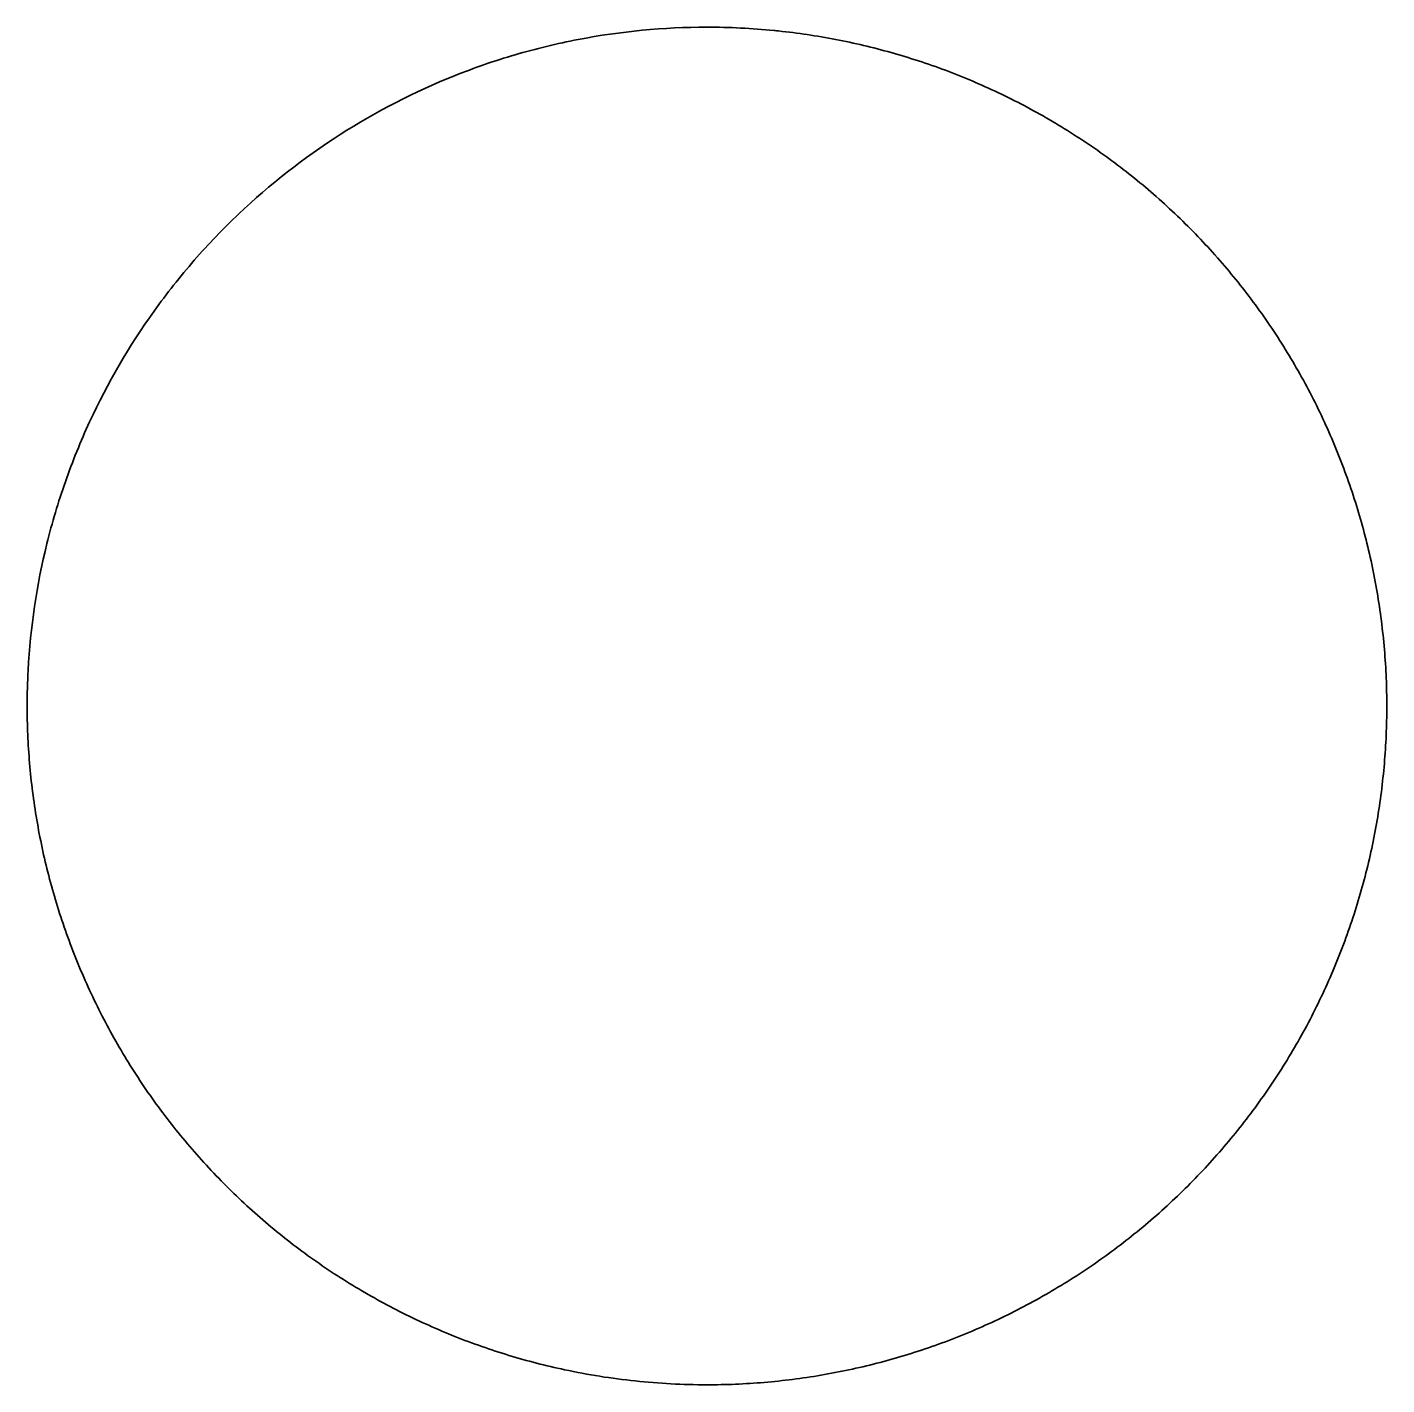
# Model space of a CAD drawing. Header units: millimetres. Extents: x 0 to 2526, y -1017 to 790.
# Drawn here: x 695.01 to 732.01, y -697.12 to -660.18 of the extents above; entities that cross this region are included whole.
import ezdxf

# ---------------------------------------------------------------- set-up
doc = ezdxf.new("R2010")
doc.units = ezdxf.units.MM
doc.layers.add('Blocks', color=7, linetype='Continuous')
doc.layers.add('Blocks$Inner', color=7, linetype='Continuous', lineweight=25, true_color=0x007f00)
doc.layers.add('Blocks$Outline', color=7, linetype='Continuous', lineweight=35, true_color=0xff3f3f)

# ---------------------------------------------------------------- blocks, each defined once
blk = doc.blocks.new('Balcony Dining Bench w Arm Top')
at = {"layer": 'Blocks$Inner'}
for points, knots in [([(328.778, -57.187), (328.605, -57.187), (328.432, -57.19), (328.001, -57.204), (327.739, -57.217), (327.223, -57.255), (326.957, -57.28), (326.444, -57.34), (326.179, -57.376), (325.669, -57.458), (325.41, -57.505), (324.903, -57.607), (324.649, -57.665), (324.147, -57.789), (323.898, -57.856), (323.401, -58.001), (323.154, -58.079), (322.665, -58.245), (322.42, -58.334), (321.938, -58.52), (321.694, -58.62), (321.22, -58.827), (320.978, -58.939), (320.513, -59.165), (320.275, -59.288), (319.82, -59.534), (319.592, -59.664), (319.148, -59.929), (318.927, -60.067), (318.494, -60.351), (318.281, -60.497), (317.861, -60.799), (317.653, -60.954), (317.246, -61.273), (317.045, -61.438), (316.651, -61.774), (316.455, -61.949), (316.075, -62.301), (315.884, -62.487), (315.52, -62.855), (315.336, -63.049), (314.988, -63.432), (314.815, -63.63), (314.484, -64.028), (314.322, -64.231), (314.007, -64.642), (313.854, -64.851), (313.557, -65.275), (313.413, -65.49), (313.134, -65.926), (312.999, -66.148), (312.738, -66.596), (312.611, -66.826), (312.37, -67.284), (312.25, -67.523), (312.028, -67.991), (311.919, -68.235), (311.717, -68.711), (311.62, -68.956), (311.439, -69.441), (311.353, -69.686), (311.192, -70.178), (311.117, -70.426), (310.977, -70.925), (310.912, -71.175), (310.793, -71.679), (310.738, -71.934), (310.64, -72.442), (310.596, -72.702), (310.52, -73.214), (310.486, -73.479), (310.459, -73.736)], [203.63212, 203.63212, 203.63212, 203.63212, 204.152614, 204.152614, 204.933346, 204.933346, 205.714077, 205.714077, 206.494859, 206.494859, 207.275642, 207.275642, 208.056424, 208.056424, 208.837206, 208.837206, 209.617989, 209.617989, 210.398771, 210.398771, 211.179554, 211.179554, 211.960336, 211.960336, 212.741018, 212.741018, 213.5217, 213.5217, 214.302382, 214.302382, 215.083064, 215.083064, 215.863746, 215.863746, 216.644428, 216.644428, 217.42511, 217.42511, 218.205792, 218.205792, 218.986296, 218.986296, 219.766801, 219.766801, 220.547305, 220.547305, 221.32781, 221.32781, 222.108314, 222.108314, 222.888819, 222.888819, 223.669323, 223.669323, 224.449828, 224.449828, 225.230164, 225.230164, 226.0105, 226.0105, 226.790836, 226.790836, 227.571172, 227.571172, 228.351508, 228.351508, 229.131844, 229.131844, 229.91218, 229.91218, 230.692516, 230.692516, 230.692516, 230.692516]), ([(347.191, -77.638), (347.225, -77.319), (347.251, -76.989), (347.268, -76.668), (347.285, -76.347), (347.294, -76.015), (347.294, -75.693), (347.294, -75.434), (347.289, -75.167), (347.278, -74.908), (347.267, -74.649), (347.25, -74.387), (347.229, -74.129), (347.207, -73.871), (347.18, -73.612), (347.147, -73.355), (347.114, -73.098), (347.076, -72.841), (347.033, -72.586), (346.99, -72.331), (346.941, -72.076), (346.887, -71.823), (346.833, -71.57), (346.774, -71.316), (346.709, -71.066), (346.644, -70.815), (346.573, -70.562), (346.498, -70.314), (346.423, -70.066), (346.34, -69.812), (346.255, -69.568), (346.17, -69.323), (346.076, -69.073), (345.98, -68.832), (345.884, -68.592), (345.782, -68.349), (345.676, -68.113), (345.57, -67.877), (345.459, -67.642), (345.343, -67.41), (345.228, -67.179), (345.107, -66.95), (344.982, -66.723), (344.857, -66.497), (344.727, -66.273), (344.592, -66.052), (344.458, -65.831), (344.318, -65.611), (344.174, -65.396), (344.031, -65.181), (343.88, -64.966), (343.727, -64.757), (343.575, -64.548), (343.413, -64.336), (343.251, -64.134), (343.09, -63.932), (342.919, -63.726), (342.749, -63.531), (342.579, -63.336), (342.403, -63.142), (342.225, -62.954), (342.047, -62.766), (341.864, -62.581), (341.679, -62.401), (341.493, -62.221), (341.304, -62.045), (341.111, -61.872), (340.918, -61.7), (340.722, -61.532), (340.522, -61.368), (340.322, -61.205), (340.117, -61.044), (339.911, -60.889), (339.704, -60.733), (339.491, -60.58), (339.278, -60.434), (339.065, -60.287), (338.842, -60.141), (338.623, -60.003), (338.404, -59.866), (338.175, -59.729), (337.951, -59.601), (337.726, -59.474), (337.495, -59.348), (337.265, -59.23), (337.035, -59.112), (336.802, -58.998), (336.567, -58.89), (336.333, -58.781), (336.096, -58.678), (335.857, -58.579), (335.618, -58.481), (335.377, -58.387), (335.135, -58.299), (334.892, -58.21), (334.646, -58.127), (334.4, -58.049), (334.153, -57.971), (333.901, -57.897), (333.652, -57.829), (333.403, -57.761), (333.144, -57.697), (332.892, -57.64), (332.64, -57.583), (332.379, -57.53), (332.124, -57.484), (331.87, -57.438), (331.611, -57.396), (331.355, -57.361), (331.099, -57.325), (330.841, -57.295), (330.584, -57.271), (330.327, -57.246), (330.069, -57.227), (329.811, -57.213), (329.553, -57.199), (329.295, -57.191), (329.037, -57.188), (328.95, -57.187), (328.864, -57.187), (328.778, -57.187)], [172.542103, 172.542103, 172.542103, 172.542103, 173.515531, 173.515531, 173.515531, 174.491106, 174.491106, 174.491106, 175.276488, 175.276488, 175.276488, 176.05766, 176.05766, 176.05766, 176.836061, 176.836061, 176.836061, 177.613088, 177.613088, 177.613088, 178.390115, 178.390115, 178.390115, 179.168517, 179.168517, 179.168517, 179.949689, 179.949689, 179.949689, 180.735072, 180.735072, 180.735072, 181.520447, 181.520447, 181.520447, 182.301612, 182.301612, 182.301612, 183.080009, 183.080009, 183.080009, 183.857032, 183.857032, 183.857032, 184.634056, 184.634056, 184.634056, 185.412453, 185.412453, 185.412453, 186.193618, 186.193618, 186.193618, 186.978992, 186.978992, 186.978992, 187.764497, 187.764497, 187.764497, 188.545791, 188.545791, 188.545791, 189.324317, 189.324317, 189.324317, 190.101469, 190.101469, 190.101469, 190.878621, 190.878621, 190.878621, 191.657144, 191.657144, 191.657144, 192.438436, 192.438436, 192.438436, 193.223934, 193.223934, 193.223934, 194.00969, 194.00969, 194.00969, 194.791234, 194.791234, 194.791234, 195.570006, 195.570006, 195.570006, 196.347403, 196.347403, 196.347403, 197.124798, 197.124798, 197.124798, 197.903566, 197.903566, 197.903566, 198.685101, 198.685101, 198.685101, 199.470845, 199.470845, 199.470845, 200.256789, 200.256789, 200.256789, 201.038518, 201.038518, 201.038518, 201.817473, 201.817473, 201.817473, 202.595051, 202.595051, 202.595051, 203.372627, 203.372627, 203.372627, 203.63212, 203.63212, 203.63212, 203.63212]), ([(310.459, -73.736), (310.455, -73.777), (310.45, -73.818), (310.386, -74.466), (310.356, -75.076), (310.356, -75.687)], [230.692516, 230.692516, 230.692516, 230.692516, 230.815255, 230.815255, 232.647349, 232.647349, 232.647349, 232.647349]), ([(310.356, -75.687), (310.356, -76.868), (310.468, -78.036), (310.802, -79.768), (310.941, -80.343), (311.271, -81.468), (311.462, -82.019), (312.11, -83.641), (312.643, -84.68), (313.915, -86.666), (314.635, -87.585), (315.837, -88.851), (316.257, -89.254), (317.14, -90.024), (317.604, -90.391), (319.033, -91.415), (320.038, -92), (321.625, -92.732), (322.167, -92.952), (323.277, -93.341), (323.84, -93.509), (325.538, -93.928), (326.688, -94.1), (328.175, -94.178), (328.498, -94.187), (328.822, -94.187)], [116.323674, 116.323674, 116.323674, 116.323674, 119.838354, 119.838354, 121.595694, 121.595694, 123.353033, 123.353033, 126.867713, 126.867713, 130.382392, 130.382392, 132.139732, 132.139732, 133.897072, 133.897072, 137.411752, 137.411752, 139.169091, 139.169091, 140.926431, 140.926431, 144.441111, 144.441111, 145.407851, 145.407851, 145.407851, 145.407851]), ([(329.017, -94.186), (329.275, -94.183), (329.542, -94.175), (329.799, -94.161), (330.057, -94.148), (330.319, -94.128), (330.576, -94.104), (330.834, -94.079), (331.092, -94.049), (331.348, -94.014), (331.603, -93.979), (331.859, -93.938), (332.113, -93.892), (332.367, -93.846), (332.62, -93.794), (332.872, -93.738), (333.124, -93.681), (333.377, -93.619), (333.626, -93.552), (333.876, -93.484), (334.128, -93.411), (334.374, -93.333), (334.621, -93.255), (334.873, -93.169), (335.116, -93.081), (335.359, -92.993), (335.608, -92.897), (335.847, -92.799), (336.086, -92.7), (336.327, -92.595), (336.561, -92.487), (336.796, -92.378), (337.03, -92.264), (337.26, -92.146), (337.489, -92.028), (337.717, -91.905), (337.942, -91.777), (338.166, -91.649), (338.389, -91.517), (338.608, -91.38), (338.827, -91.243), (339.044, -91.1), (339.258, -90.954), (339.471, -90.808), (339.685, -90.654), (339.891, -90.499), (340.098, -90.344), (340.309, -90.18), (340.509, -90.016), (340.709, -89.852), (340.912, -89.679), (341.105, -89.506), (341.298, -89.334), (341.491, -89.155), (341.676, -88.975), (341.862, -88.795), (342.045, -88.61), (342.223, -88.422), (342.401, -88.234), (342.575, -88.042), (342.745, -87.847), (342.915, -87.652), (343.08, -87.453), (343.242, -87.251), (343.404, -87.049), (343.562, -86.842), (343.715, -86.634), (343.868, -86.425), (344.019, -86.209), (344.163, -85.994), (344.307, -85.779), (344.451, -85.554), (344.586, -85.333), (344.72, -85.112), (344.855, -84.881), (344.98, -84.654), (345.105, -84.428), (345.228, -84.195), (345.343, -83.963), (345.459, -83.732), (345.571, -83.496), (345.676, -83.26), (345.782, -83.024), (345.883, -82.785), (345.979, -82.545), (346.075, -82.304), (346.166, -82.061), (346.251, -81.817), (346.337, -81.573), (346.418, -81.325), (346.493, -81.077), (346.568, -80.829), (346.64, -80.576), (346.705, -80.325), (346.769, -80.074), (346.831, -79.814), (346.885, -79.561), (346.952, -79.247), (347.013, -78.919), (347.064, -78.602), (347.114, -78.285), (347.157, -77.958), (347.191, -77.638)], [145.602274, 145.602274, 145.602274, 145.602274, 146.388201, 146.388201, 146.388201, 147.169916, 147.169916, 147.169916, 147.948862, 147.948862, 147.948862, 148.726436, 148.726436, 148.726436, 149.504011, 149.504011, 149.504011, 150.282963, 150.282963, 150.282963, 151.064689, 151.064689, 151.064689, 151.85063, 151.85063, 151.85063, 152.636636, 152.636636, 152.636636, 153.418428, 153.418428, 153.418428, 154.19745, 154.19745, 154.19745, 154.975097, 154.975097, 154.975097, 155.752746, 155.752746, 155.752746, 156.531771, 156.531771, 156.531771, 157.31357, 157.31357, 157.31357, 158.099587, 158.099587, 158.099587, 158.885505, 158.885505, 158.885505, 159.667209, 159.667209, 159.667209, 160.44614, 160.44614, 160.44614, 161.223696, 161.223696, 161.223696, 162.001252, 162.001252, 162.001252, 162.780184, 162.780184, 162.780184, 163.56189, 163.56189, 163.56189, 164.347813, 164.347813, 164.347813, 165.133503, 165.133503, 165.133503, 165.91498, 165.91498, 165.91498, 166.693683, 166.693683, 166.693683, 167.471012, 167.471012, 167.471012, 168.24834, 168.24834, 168.24834, 169.027043, 169.027043, 169.027043, 169.808519, 169.808519, 169.808519, 170.59421, 170.59421, 170.59421, 171.569785, 171.569785, 171.569785, 172.542103, 172.542103, 172.542103, 172.542103])]:
    blk.add_open_spline(points, degree=3, knots=knots, dxfattribs=at)
for points in [[(328.822, -94.187), (328.865, -94.187), (328.908, -94.186), (328.952, -94.186)], [(328.952, -94.186), (328.973, -94.186), (328.995, -94.186), (329.017, -94.186)]]:
    blk.add_open_spline(points, degree=3, dxfattribs=at)
at = {"layer": 'Blocks$Outline'}
blk.add_open_spline([(310.356, -75.687), (310.356, -75.076), (310.386, -74.466), (310.45, -73.818), (310.455, -73.777), (310.459, -73.736), (310.486, -73.479), (310.52, -73.214), (310.596, -72.702), (310.64, -72.442), (310.738, -71.934), (310.793, -71.679), (310.912, -71.175), (310.977, -70.925), (311.117, -70.426), (311.192, -70.178), (311.353, -69.686), (311.439, -69.441), (311.62, -68.956), (311.717, -68.711), (311.919, -68.235), (312.028, -67.991), (312.25, -67.523), (312.37, -67.284), (312.611, -66.826), (312.738, -66.596), (312.999, -66.148), (313.134, -65.926), (313.413, -65.49), (313.557, -65.275), (313.854, -64.851), (314.007, -64.642), (314.322, -64.231), (314.484, -64.028), (314.815, -63.63), (314.988, -63.432), (315.336, -63.049), (315.52, -62.855), (315.884, -62.487), (316.075, -62.301), (316.455, -61.949), (316.651, -61.774), (317.045, -61.438), (317.246, -61.273), (317.653, -60.954), (317.861, -60.799), (318.281, -60.497), (318.494, -60.351), (318.927, -60.067), (319.148, -59.929), (319.592, -59.664), (319.82, -59.534), (320.275, -59.288), (320.513, -59.165), (320.978, -58.939), (321.22, -58.827), (321.694, -58.62), (321.938, -58.52), (322.42, -58.334), (322.665, -58.245), (323.154, -58.079), (323.401, -58.001), (323.898, -57.856), (324.147, -57.789), (324.649, -57.665), (324.903, -57.607), (325.41, -57.505), (325.669, -57.458), (326.179, -57.376), (326.444, -57.34), (326.957, -57.28), (327.223, -57.255), (327.739, -57.217), (328.001, -57.204), (328.432, -57.19), (328.605, -57.187), (328.778, -57.187), (328.864, -57.187), (328.95, -57.187), (329.037, -57.188), (329.295, -57.191), (329.553, -57.199), (329.811, -57.213), (330.069, -57.227), (330.327, -57.246), (330.584, -57.271), (330.841, -57.295), (331.099, -57.325), (331.355, -57.361), (331.611, -57.396), (331.87, -57.438), (332.124, -57.484), (332.379, -57.53), (332.64, -57.583), (332.892, -57.64), (333.144, -57.697), (333.403, -57.761), (333.652, -57.829), (333.901, -57.897), (334.153, -57.971), (334.4, -58.049), (334.646, -58.127), (334.892, -58.21), (335.135, -58.299), (335.377, -58.387), (335.618, -58.481), (335.857, -58.579), (336.096, -58.678), (336.333, -58.781), (336.567, -58.89), (336.802, -58.998), (337.035, -59.112), (337.265, -59.23), (337.495, -59.348), (337.726, -59.474), (337.951, -59.601), (338.175, -59.729), (338.404, -59.866), (338.623, -60.003), (338.842, -60.141), (339.065, -60.287), (339.278, -60.434), (339.491, -60.58), (339.704, -60.733), (339.911, -60.889), (340.117, -61.044), (340.322, -61.205), (340.522, -61.368), (340.722, -61.532), (340.918, -61.7), (341.111, -61.872), (341.304, -62.045), (341.493, -62.221), (341.679, -62.401), (341.864, -62.581), (342.047, -62.766), (342.225, -62.954), (342.403, -63.142), (342.579, -63.336), (342.749, -63.531), (342.919, -63.726), (343.09, -63.932), (343.251, -64.134), (343.413, -64.336), (343.575, -64.548), (343.727, -64.757), (343.88, -64.966), (344.031, -65.181), (344.174, -65.396), (344.318, -65.611), (344.458, -65.831), (344.592, -66.052), (344.727, -66.273), (344.857, -66.497), (344.982, -66.723), (345.107, -66.95), (345.228, -67.179), (345.343, -67.41), (345.459, -67.642), (345.57, -67.877), (345.676, -68.113), (345.782, -68.349), (345.884, -68.592), (345.98, -68.832), (346.076, -69.073), (346.17, -69.323), (346.255, -69.568), (346.34, -69.812), (346.423, -70.066), (346.498, -70.314), (346.573, -70.562), (346.644, -70.815), (346.709, -71.066), (346.774, -71.316), (346.833, -71.57), (346.887, -71.823), (346.941, -72.076), (346.99, -72.331), (347.033, -72.586), (347.076, -72.841), (347.114, -73.098), (347.147, -73.355), (347.18, -73.612), (347.207, -73.871), (347.229, -74.129), (347.25, -74.387), (347.267, -74.649), (347.278, -74.908), (347.289, -75.167), (347.294, -75.434), (347.294, -75.693), (347.294, -76.015), (347.285, -76.347), (347.268, -76.668), (347.251, -76.989), (347.225, -77.319), (347.191, -77.638), (347.157, -77.958), (347.114, -78.285), (347.064, -78.602), (347.013, -78.919), (346.952, -79.247), (346.885, -79.561), (346.831, -79.814), (346.769, -80.074), (346.705, -80.325), (346.64, -80.576), (346.568, -80.829), (346.493, -81.077), (346.418, -81.325), (346.337, -81.573), (346.251, -81.817), (346.166, -82.061), (346.075, -82.304), (345.979, -82.545), (345.883, -82.785), (345.782, -83.024), (345.676, -83.26), (345.571, -83.496), (345.459, -83.732), (345.343, -83.963), (345.228, -84.195), (345.105, -84.428), (344.98, -84.654), (344.855, -84.881), (344.72, -85.112), (344.586, -85.333), (344.451, -85.554), (344.307, -85.779), (344.163, -85.994), (344.019, -86.209), (343.868, -86.425), (343.715, -86.634), (343.562, -86.842), (343.404, -87.049), (343.242, -87.251), (343.08, -87.453), (342.915, -87.652), (342.745, -87.847), (342.575, -88.042), (342.401, -88.234), (342.223, -88.422), (342.045, -88.61), (341.862, -88.795), (341.676, -88.975), (341.491, -89.155), (341.298, -89.334), (341.105, -89.506), (340.912, -89.679), (340.709, -89.852), (340.509, -90.016), (340.309, -90.18), (340.098, -90.344), (339.891, -90.499), (339.685, -90.654), (339.471, -90.808), (339.258, -90.954), (339.044, -91.1), (338.827, -91.243), (338.608, -91.38), (338.389, -91.517), (338.166, -91.649), (337.942, -91.777), (337.717, -91.905), (337.489, -92.028), (337.26, -92.146), (337.03, -92.264), (336.796, -92.378), (336.561, -92.487), (336.327, -92.595), (336.086, -92.7), (335.847, -92.799), (335.608, -92.897), (335.359, -92.993), (335.116, -93.081), (334.873, -93.169), (334.621, -93.255), (334.374, -93.333), (334.128, -93.411), (333.876, -93.484), (333.626, -93.552), (333.377, -93.619), (333.124, -93.681), (332.872, -93.738), (332.62, -93.794), (332.367, -93.846), (332.113, -93.892), (331.859, -93.938), (331.603, -93.979), (331.348, -94.014), (331.092, -94.049), (330.834, -94.079), (330.576, -94.104), (330.319, -94.128), (330.057, -94.148), (329.799, -94.161), (329.542, -94.175), (329.275, -94.183), (329.017, -94.186), (328.995, -94.186), (328.973, -94.186), (328.952, -94.186), (328.908, -94.186), (328.865, -94.187), (328.822, -94.187), (328.498, -94.187), (328.175, -94.178), (326.688, -94.1), (325.538, -93.928), (323.84, -93.509), (323.277, -93.341), (322.167, -92.952), (321.625, -92.732), (320.038, -92), (319.033, -91.415), (317.604, -90.391), (317.14, -90.024), (316.257, -89.254), (315.837, -88.851), (314.635, -87.585), (313.915, -86.666), (312.643, -84.68), (312.11, -83.641), (311.462, -82.019), (311.271, -81.468), (310.941, -80.343), (310.802, -79.768), (310.468, -78.036), (310.356, -76.868), (310.356, -75.687)], degree=3, knots=[-232.647349, -232.647349, -232.647349, -232.647349, -230.815255, -230.815255, -230.692516, -230.692516, -230.692516, -229.91218, -229.91218, -229.131844, -229.131844, -228.351508, -228.351508, -227.571172, -227.571172, -226.790836, -226.790836, -226.0105, -226.0105, -225.230164, -225.230164, -224.449828, -224.449828, -223.669323, -223.669323, -222.888819, -222.888819, -222.108314, -222.108314, -221.32781, -221.32781, -220.547305, -220.547305, -219.766801, -219.766801, -218.986296, -218.986296, -218.205792, -218.205792, -217.42511, -217.42511, -216.644428, -216.644428, -215.863746, -215.863746, -215.083064, -215.083064, -214.302382, -214.302382, -213.5217, -213.5217, -212.741018, -212.741018, -211.960336, -211.960336, -211.179554, -211.179554, -210.398771, -210.398771, -209.617989, -209.617989, -208.837206, -208.837206, -208.056424, -208.056424, -207.275642, -207.275642, -206.494859, -206.494859, -205.714077, -205.714077, -204.933346, -204.933346, -204.152614, -204.152614, -203.63212, -203.63212, -203.63212, -203.372627, -203.372627, -203.372627, -202.595051, -202.595051, -202.595051, -201.817473, -201.817473, -201.817473, -201.038518, -201.038518, -201.038518, -200.256789, -200.256789, -200.256789, -199.470845, -199.470845, -199.470845, -198.685101, -198.685101, -198.685101, -197.903566, -197.903566, -197.903566, -197.124798, -197.124798, -197.124798, -196.347403, -196.347403, -196.347403, -195.570006, -195.570006, -195.570006, -194.791234, -194.791234, -194.791234, -194.00969, -194.00969, -194.00969, -193.223934, -193.223934, -193.223934, -192.438436, -192.438436, -192.438436, -191.657144, -191.657144, -191.657144, -190.878621, -190.878621, -190.878621, -190.101469, -190.101469, -190.101469, -189.324317, -189.324317, -189.324317, -188.545791, -188.545791, -188.545791, -187.764497, -187.764497, -187.764497, -186.978992, -186.978992, -186.978992, -186.193618, -186.193618, -186.193618, -185.412453, -185.412453, -185.412453, -184.634056, -184.634056, -184.634056, -183.857032, -183.857032, -183.857032, -183.080009, -183.080009, -183.080009, -182.301612, -182.301612, -182.301612, -181.520447, -181.520447, -181.520447, -180.735072, -180.735072, -180.735072, -179.949689, -179.949689, -179.949689, -179.168517, -179.168517, -179.168517, -178.390115, -178.390115, -178.390115, -177.613088, -177.613088, -177.613088, -176.836061, -176.836061, -176.836061, -176.05766, -176.05766, -176.05766, -175.276488, -175.276488, -175.276488, -174.491106, -174.491106, -174.491106, -173.515531, -173.515531, -173.515531, -172.542103, -172.542103, -172.542103, -171.569785, -171.569785, -171.569785, -170.59421, -170.59421, -170.59421, -169.808519, -169.808519, -169.808519, -169.027043, -169.027043, -169.027043, -168.24834, -168.24834, -168.24834, -167.471012, -167.471012, -167.471012, -166.693683, -166.693683, -166.693683, -165.91498, -165.91498, -165.91498, -165.133503, -165.133503, -165.133503, -164.347813, -164.347813, -164.347813, -163.56189, -163.56189, -163.56189, -162.780184, -162.780184, -162.780184, -162.001252, -162.001252, -162.001252, -161.223696, -161.223696, -161.223696, -160.44614, -160.44614, -160.44614, -159.667209, -159.667209, -159.667209, -158.885505, -158.885505, -158.885505, -158.099587, -158.099587, -158.099587, -157.31357, -157.31357, -157.31357, -156.531771, -156.531771, -156.531771, -155.752746, -155.752746, -155.752746, -154.975097, -154.975097, -154.975097, -154.19745, -154.19745, -154.19745, -153.418428, -153.418428, -153.418428, -152.636636, -152.636636, -152.636636, -151.85063, -151.85063, -151.85063, -151.064689, -151.064689, -151.064689, -150.282963, -150.282963, -150.282963, -149.504011, -149.504011, -149.504011, -148.726436, -148.726436, -148.726436, -147.948862, -147.948862, -147.948862, -147.169916, -147.169916, -147.169916, -146.388201, -146.388201, -146.388201, -145.602274, -145.602274, -145.602274, -145.537924, -145.537924, -145.537924, -145.407851, -145.407851, -145.407851, -144.441111, -144.441111, -140.926431, -140.926431, -139.169091, -139.169091, -137.411752, -137.411752, -133.897072, -133.897072, -132.139732, -132.139732, -130.382392, -130.382392, -126.867713, -126.867713, -123.353033, -123.353033, -121.595694, -121.595694, -119.838354, -119.838354, -116.323674, -116.323674, -116.323674, -116.323674], dxfattribs=at)

msp = doc.modelspace()

# ---------------------------------------------------------------- block references
at = {"layer": 'Blocks', "rotation": 270.0000000000025}
msp.add_blockref('Balcony Dining Bench w Arm Top', (789.198, -349.824), dxfattribs=at)

doc.saveas('drawing.dxf')
